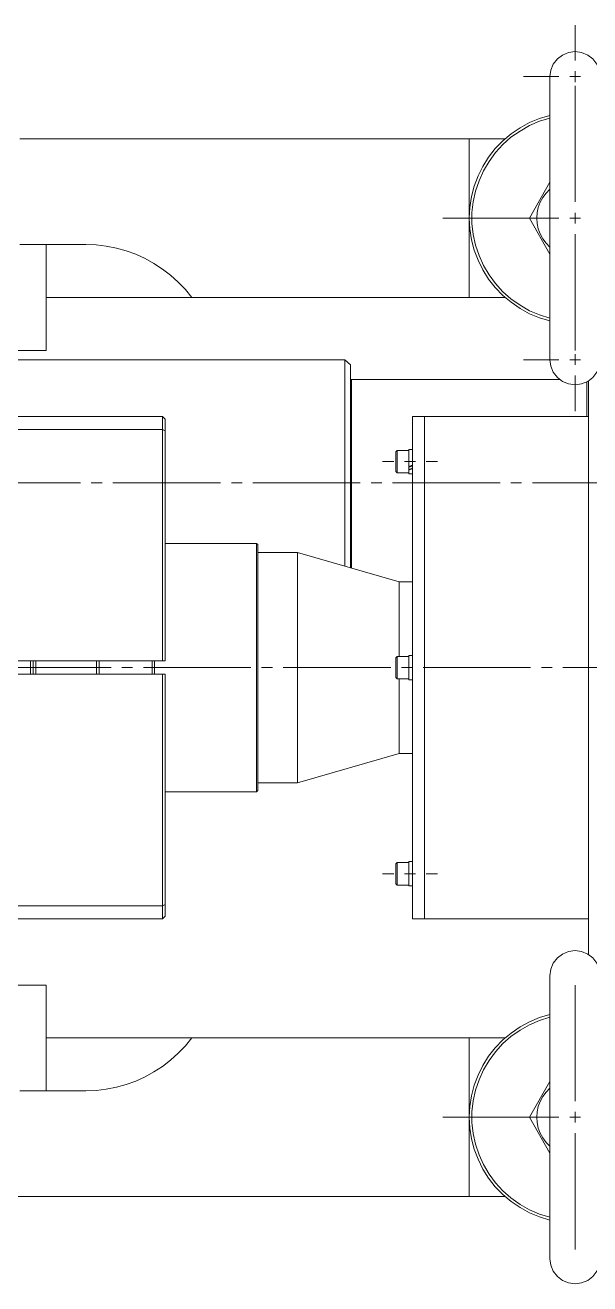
# Model space of a CAD drawing. Header units: millimetres. Extents: x 288 to 8834, y 20 to 9668.
# Drawn here: x 3583.8 to 3797.4, y 8823.8 to 9299.8 of the extents above; entities that cross this region are included whole.
import ezdxf

# ---------------------------------------------------------------- set-up
doc = ezdxf.new("R2010")
doc.units = ezdxf.units.MM
doc.layers.add('Layer1', color=7, linetype='Continuous')

# ---------------------------------------------------------------- blocks, each defined once
blk = doc.blocks.new('BLKF087')
at = {"layer": 'Layer1', "color": 7, "linetype": 'Continuous', "lineweight": 13}
for p, q in [((3638.8, 8908.38), (3641.72, 8911.05)), ((3641.72, 8911.05), (3644.39, 8913.8)), ((3632.51, 8903.98), (3635.78, 8906.05)), ((3635.78, 8906.05), (3638.8, 8908.38)), ((3622, 8899.16), (3625.62, 8900.45)), ((3625.62, 8900.45), (3629.15, 8902.09)), ((3629.15, 8902.09), (3632.51, 8903.98)), ((3606.76, 8896.84), (3610.64, 8896.92)), ((3610.64, 8896.92), (3614.51, 8897.44)), ((3614.51, 8897.44), (3618.3, 8898.13)), ((3618.3, 8898.13), (3622, 8899.16))]:
    blk.add_line(p, q, dxfattribs=at)
blk = doc.blocks.new('BLKF089')
at = {"layer": 'Layer1', "color": 7, "linetype": 'Continuous', "lineweight": 13}
for p, q in [((3606.76, 9216.84), (3610.64, 9216.66)), ((3610.64, 9216.66), (3614.51, 9216.23)), ((3614.51, 9216.23), (3618.3, 9215.46)), ((3618.3, 9215.46), (3622, 9214.43)), ((3622, 9214.43), (3625.62, 9213.13)), ((3625.62, 9213.13), (3629.15, 9211.5)), ((3629.15, 9211.5), (3632.51, 9209.69)), ((3632.51, 9209.69), (3635.78, 9207.54)), ((3635.78, 9207.54), (3638.8, 9205.21)), ((3638.8, 9205.21), (3641.72, 9202.63)), ((3641.72, 9202.63), (3644.39, 9199.79))]:
    blk.add_line(p, q, dxfattribs=at)
blk = doc.blocks.new('BLKF293')
at = {"layer": 'Layer1', "color": 7, "linetype": 'Continuous', "lineweight": 13}
for p, q in [((3774.6, 9262.91), (3770.98, 9260.93)), ((3778.39, 9264.46), (3774.6, 9262.91)), ((3782.26, 9265.66), (3778.39, 9264.46)), ((3767.62, 9258.69), (3764.44, 9256.02)), ((3770.98, 9260.93), (3767.62, 9258.69)), ((3761.6, 9253.09), (3759.1, 9249.82)), ((3764.44, 9256.02), (3761.6, 9253.09)), ((3759.1, 9249.82), (3756.94, 9246.37)), ((3756.94, 9246.37), (3755.14, 9242.76)), ((3753.67, 9238.88), (3752.64, 9234.92)), ((3755.14, 9242.76), (3753.67, 9238.88)), ((3752.64, 9234.92), (3752.04, 9230.87)), ((3752.04, 9230.87), (3751.78, 9226.83)), ((3751.78, 9226.83), (3752.04, 9222.69)), ((3752.04, 9222.69), (3752.64, 9218.64)), ((3752.64, 9218.64), (3753.67, 9214.68)), ((3753.67, 9214.68), (3755.14, 9210.89)), ((3755.14, 9210.89), (3756.94, 9207.19)), ((3756.94, 9207.19), (3759.1, 9203.75)), ((3759.1, 9203.75), (3761.6, 9200.56)), ((3761.6, 9200.56), (3764.44, 9197.55)), ((3764.44, 9197.55), (3767.62, 9194.96)), ((3767.62, 9194.96), (3770.98, 9192.64)), ((3770.98, 9192.64), (3774.6, 9190.66)), ((3774.6, 9190.66), (3778.39, 9189.11))]:
    blk.add_line(p, q, dxfattribs=at)
blk = doc.blocks.new('BLKF295')
at = {"layer": 'Layer1', "color": 7, "linetype": 'Continuous', "lineweight": 13}
for p, q in [((3778.3, 9263.42), (3774.51, 9261.79)), ((3782.26, 9264.63), (3778.3, 9263.42)), ((3767.54, 9257.4), (3764.44, 9254.64)), ((3770.98, 9259.72), (3767.54, 9257.4)), ((3774.51, 9261.79), (3770.98, 9259.72)), ((3764.44, 9254.64), (3761.68, 9251.63)), ((3759.27, 9248.27), (3757.12, 9244.74)), ((3761.68, 9251.63), (3759.27, 9248.27)), ((3757.12, 9244.74), (3755.48, 9240.95)), ((3755.48, 9240.95), (3754.19, 9236.99)), ((3754.19, 9236.99), (3753.24, 9232.94)), ((3753.24, 9232.94), (3752.81, 9228.89)), ((3752.81, 9228.89), (3752.81, 9224.76)), ((3752.81, 9224.76), (3753.24, 9220.63)), ((3753.24, 9220.63), (3754.19, 9216.58)), ((3754.19, 9216.58), (3755.48, 9212.62)), ((3755.48, 9212.62), (3757.12, 9208.91)), ((3757.12, 9208.91), (3759.27, 9205.3)), ((3759.27, 9205.3), (3761.68, 9202.02)), ((3761.68, 9202.02), (3764.44, 9198.92)), ((3764.44, 9198.92), (3767.54, 9196.26)), ((3767.54, 9196.26), (3770.98, 9193.84)), ((3770.98, 9193.84), (3774.51, 9191.78)), ((3774.51, 9191.78), (3778.3, 9190.23))]:
    blk.add_line(p, q, dxfattribs=at)
blk = doc.blocks.new('BLKF298')
at = {"layer": 'Layer1', "color": 7, "linetype": 'Continuous', "lineweight": 13}
for p, q in [((3779.59, 9234.66), (3778.56, 9232.85)), ((3780.8, 9236.3), (3779.59, 9234.66)), ((3782.26, 9237.76), (3780.8, 9236.3)), ((3777.44, 9228.89), (3777.27, 9226.83)), ((3777.87, 9230.87), (3777.44, 9228.89)), ((3778.56, 9232.85), (3777.87, 9230.87)), ((3777.27, 9226.83), (3777.44, 9224.76)), ((3777.44, 9224.76), (3777.87, 9222.69)), ((3777.87, 9222.69), (3778.56, 9220.8)), ((3778.56, 9220.8), (3779.59, 9218.99)), ((3779.59, 9218.99), (3780.8, 9217.27))]:
    blk.add_line(p, q, dxfattribs=at)
blk = doc.blocks.new('BLKF299')
at = {"layer": 'Layer1', "color": 7, "linetype": 'Continuous', "lineweight": 13}
for p, q in [((3785.1, 9287.02), (3783.55, 9285.04)), ((3787, 9288.48), (3785.1, 9287.02)), ((3789.32, 9289.43), (3787, 9288.48)), ((3791.82, 9289.78), (3789.32, 9289.43)), ((3794.23, 9289.43), (3791.82, 9289.78)), ((3796.56, 9288.48), (3794.23, 9289.43)), ((3798.54, 9287.02), (3796.56, 9288.48)), ((3800, 9285.04), (3798.54, 9287.02)), ((3783.55, 9285.04), (3782.61, 9282.71)), ((3800.95, 9282.71), (3800, 9285.04)), ((3801.29, 9280.3), (3800.95, 9282.71))]:
    blk.add_line(p, q, dxfattribs=at)
blk = doc.blocks.new('BLKF300')
at = {"layer": 'Layer1', "color": 7, "linetype": 'Continuous', "lineweight": 13}
for p, q in [((3782.26, 9173.26), (3782.61, 9170.85)), ((3800.95, 9170.85), (3801.29, 9173.26)), ((3782.61, 9170.85), (3783.55, 9168.53)), ((3783.55, 9168.53), (3785.1, 9166.55)), ((3798.54, 9166.55), (3800, 9168.53)), ((3800, 9168.53), (3800.95, 9170.85)), ((3785.1, 9166.55), (3787, 9165.08)), ((3787, 9165.08), (3789.32, 9164.13)), ((3789.32, 9164.13), (3791.82, 9163.79)), ((3791.82, 9163.79), (3794.23, 9164.13)), ((3794.23, 9164.13), (3796.56, 9165.08)), ((3796.56, 9165.08), (3798.54, 9166.55))]:
    blk.add_line(p, q, dxfattribs=at)
blk = doc.blocks.new('BLKF301')
at = {"layer": 'Layer1', "color": 7, "linetype": 'Continuous', "lineweight": 13}
for p, q in [((3778.39, 8924.48), (3774.6, 8922.93)), ((3782.26, 8925.68), (3778.39, 8924.48)), ((3770.98, 8920.95), (3767.62, 8918.62)), ((3774.6, 8922.93), (3770.98, 8920.95)), ((3764.44, 8916.04), (3761.6, 8913.11)), ((3767.62, 8918.62), (3764.44, 8916.04)), ((3759.1, 8909.84), (3756.94, 8906.39)), ((3761.6, 8913.11), (3759.1, 8909.84)), ((3756.94, 8906.39), (3755.14, 8902.69)), ((3755.14, 8902.69), (3753.67, 8898.9)), ((3753.67, 8898.9), (3752.64, 8894.94)), ((3752.04, 8890.89), (3751.78, 8886.85)), ((3752.64, 8894.94), (3752.04, 8890.89)), ((3751.78, 8886.85), (3752.04, 8882.71)), ((3752.04, 8882.71), (3752.64, 8878.67)), ((3752.64, 8878.67), (3753.67, 8874.7)), ((3753.67, 8874.7), (3755.14, 8870.92)), ((3755.14, 8870.92), (3756.94, 8867.21)), ((3756.94, 8867.21), (3759.1, 8863.77)), ((3759.1, 8863.77), (3761.6, 8860.5)), ((3761.6, 8860.5), (3764.44, 8857.57)), ((3764.44, 8857.57), (3767.62, 8854.98)), ((3767.62, 8854.98), (3770.98, 8852.66)), ((3770.98, 8852.66), (3774.6, 8850.68)), ((3774.6, 8850.68), (3778.39, 8849.13))]:
    blk.add_line(p, q, dxfattribs=at)
blk = doc.blocks.new('BLKF303')
at = {"layer": 'Layer1', "color": 7, "linetype": 'Continuous', "lineweight": 13}
for p, q in [((3782.26, 8924.65), (3778.3, 8923.45)), ((3770.98, 8919.74), (3767.54, 8917.33)), ((3774.51, 8921.81), (3770.98, 8919.74)), ((3778.3, 8923.45), (3774.51, 8921.81)), ((3764.44, 8914.66), (3761.68, 8911.56)), ((3767.54, 8917.33), (3764.44, 8914.66)), ((3761.68, 8911.56), (3759.27, 8908.29)), ((3759.27, 8908.29), (3757.12, 8904.67)), ((3755.48, 8900.97), (3754.19, 8897.01)), ((3757.12, 8904.67), (3755.48, 8900.97)), ((3754.19, 8897.01), (3753.24, 8892.96)), ((3753.24, 8892.96), (3752.81, 8888.83)), ((3752.81, 8888.83), (3752.81, 8884.78)), ((3752.81, 8884.78), (3753.24, 8880.65)), ((3753.24, 8880.65), (3754.19, 8876.6)), ((3754.19, 8876.6), (3755.48, 8872.64)), ((3755.48, 8872.64), (3757.12, 8868.94)), ((3757.12, 8868.94), (3759.27, 8865.32)), ((3759.27, 8865.32), (3761.68, 8862.05)), ((3761.68, 8862.05), (3764.44, 8858.95)), ((3764.44, 8858.95), (3767.54, 8856.28)), ((3767.54, 8856.28), (3770.98, 8853.87)), ((3770.98, 8853.87), (3774.51, 8851.8)), ((3774.51, 8851.8), (3778.3, 8850.16))]:
    blk.add_line(p, q, dxfattribs=at)
blk = doc.blocks.new('BLKF306')
at = {"layer": 'Layer1', "color": 7, "linetype": 'Continuous', "lineweight": 13}
for p, q in [((3780.8, 8896.32), (3779.59, 8894.68)), ((3782.26, 8897.78), (3780.8, 8896.32)), ((3777.87, 8890.89), (3777.44, 8888.83)), ((3778.56, 8892.79), (3777.87, 8890.89)), ((3779.59, 8894.68), (3778.56, 8892.79)), ((3777.44, 8888.83), (3777.27, 8886.85)), ((3777.27, 8886.85), (3777.44, 8884.78)), ((3777.44, 8884.78), (3777.87, 8882.71)), ((3777.87, 8882.71), (3778.56, 8880.82)), ((3778.56, 8880.82), (3779.59, 8879.01)), ((3779.59, 8879.01), (3780.8, 8877.29))]:
    blk.add_line(p, q, dxfattribs=at)
blk = doc.blocks.new('BLKF307')
at = {"layer": 'Layer1', "color": 7, "linetype": 'Continuous', "lineweight": 13}
for p, q in [((3782.26, 8833.28), (3782.61, 8830.87)), ((3782.61, 8830.87), (3783.55, 8828.55)), ((3800, 8828.55), (3800.95, 8830.87)), ((3783.55, 8828.55), (3785.1, 8826.57)), ((3785.1, 8826.57), (3787, 8825.1)), ((3787, 8825.1), (3789.32, 8824.16)), ((3794.23, 8824.16), (3796.56, 8825.1)), ((3796.56, 8825.1), (3798.54, 8826.57)), ((3798.54, 8826.57), (3800, 8828.55)), ((3789.32, 8824.16), (3791.82, 8823.81)), ((3791.82, 8823.81), (3794.23, 8824.16))]:
    blk.add_line(p, q, dxfattribs=at)
blk = doc.blocks.new('BLKF308')
at = {"layer": 'Layer1', "color": 7, "linetype": 'Continuous', "lineweight": 13}
for p, q in [((3787, 8948.5), (3785.1, 8947.04)), ((3789.32, 8949.45), (3787, 8948.5)), ((3791.82, 8949.8), (3789.32, 8949.45)), ((3794.23, 8949.45), (3791.82, 8949.8)), ((3796.56, 8948.5), (3794.23, 8949.45)), ((3798.54, 8947.04), (3796.56, 8948.5)), ((3783.55, 8945.06), (3782.61, 8942.74)), ((3785.1, 8947.04), (3783.55, 8945.06)), ((3800, 8945.06), (3798.54, 8947.04)), ((3800.95, 8942.74), (3800, 8945.06)), ((3782.61, 8942.74), (3782.26, 8940.32)), ((3801.29, 8940.32), (3800.95, 8942.74))]:
    blk.add_line(p, q, dxfattribs=at)
blk = doc.blocks.new('BLKF664')
at = {"layer": 'Layer1', "color": 7, "linetype": 'Continuous', "lineweight": 13}
for p, q in [((3728.96, 9131.67), (3729.13, 9131.67)), ((3729.13, 9131.67), (3729.22, 9131.76)), ((3729.22, 9131.76), (3729.3, 9131.76)), ((3729.3, 9131.76), (3729.39, 9131.84)), ((3729.39, 9131.84), (3729.56, 9131.84)), ((3729.56, 9131.84), (3729.65, 9131.93)), ((3729.65, 9131.93), (3729.73, 9131.93)), ((3729.73, 9131.93), (3729.82, 9132.01)), ((3729.82, 9132.01), (3729.99, 9132.01)), ((3729.99, 9132.01), (3730.08, 9132.1)), ((3730.08, 9132.1), (3730.16, 9132.1))]:
    blk.add_line(p, q, dxfattribs=at)
blk = doc.blocks.new('BLKF665')
at = {"layer": 'Layer1', "color": 7, "linetype": 'Continuous', "lineweight": 13}
for p, q in [((3728.96, 9132.7), (3729.13, 9132.79)), ((3729.13, 9132.79), (3729.22, 9132.79)), ((3729.22, 9132.79), (3729.3, 9132.88)), ((3729.3, 9132.88), (3729.39, 9132.96)), ((3729.39, 9132.96), (3729.56, 9132.96)), ((3729.56, 9132.96), (3729.65, 9133.05)), ((3729.65, 9133.05), (3729.73, 9133.05)), ((3729.73, 9133.05), (3729.82, 9133.13)), ((3729.82, 9133.13), (3729.99, 9133.22)), ((3729.99, 9133.22), (3730.08, 9133.22)), ((3730.08, 9133.22), (3730.16, 9133.31))]:
    blk.add_line(p, q, dxfattribs=at)
blk = doc.blocks.new('BLKF666')
at = {"layer": 'Layer1', "color": 7, "linetype": 'Continuous', "lineweight": 13}
for p, q in [((3728.96, 9132.7), (3729.13, 9132.79)), ((3729.13, 9132.79), (3729.3, 9132.79)), ((3729.3, 9132.79), (3729.39, 9132.88)), ((3729.39, 9132.88), (3729.56, 9132.88)), ((3729.56, 9132.88), (3729.65, 9132.96)), ((3729.65, 9132.96), (3729.73, 9132.96)), ((3729.73, 9132.96), (3729.82, 9133.05)), ((3729.82, 9133.05), (3729.99, 9133.05)), ((3729.99, 9133.05), (3730.08, 9133.13)), ((3730.08, 9133.13), (3730.16, 9133.13))]:
    blk.add_line(p, q, dxfattribs=at)
blk = doc.blocks.new('BLKF026')
at = {"layer": 'Layer1', "color": 7, "linetype": 'Continuous', "lineweight": 13}
for p, q in [((3791.82, 9286.42), (3791.82, 9299.76)), ((3782.61, 9282.71), (3782.26, 9280.3)), ((3791.82, 9278.24), (3791.82, 9282.37)), ((3772.27, 9280.3), (3785.71, 9280.3)), ((3782.26, 9173.26), (3782.26, 9280.3)), ((3789.75, 9280.3), (3793.8, 9280.3)), ((3791.82, 9232.94), (3791.82, 9276.77)), ((3791.82, 9260.75), (3791.82, 9274.19)), ((3581.79, 9256.79), (3765.3, 9256.79)), ((3751.78, 9256.79), (3751.78, 9196.77)), ((3782.26, 9240.35), (3774.51, 9226.83)), ((3791.82, 9224.76), (3791.82, 9228.81)), ((3785.71, 9226.83), (3741.79, 9226.83)), ((3774.51, 9226.83), (3782.26, 9213.22)), ((3789.75, 9226.83), (3793.8, 9226.83)), ((3791.82, 9220.71), (3791.82, 9176.79)), ((3581.79, 9216.84), (3606.76, 9216.84)), ((3591.78, 9176.79), (3591.78, 9216.84)), ((3780.8, 9217.27), (3782.26, 9215.8)), ((3591.78, 9196.77), (3765.3, 9196.77)), ((3644.39, 9199.79), (3646.8, 9196.77)), ((3791.82, 9179.38), (3791.82, 9192.81)), ((3778.3, 9190.23), (3782.26, 9188.94)), ((3778.39, 9189.11), (3782.26, 9187.9)), ((3577.83, 9176.79), (3591.78, 9176.79)), ((3704.76, 9173.26), (3579.29, 9173.26)), ((3706.83, 9171.28), (3704.76, 9173.26)), ((3704.76, 9173.26), (3704.76, 9095.16)), ((3772.27, 9173.26), (3785.71, 9173.26)), ((3789.75, 9173.26), (3793.8, 9173.26)), ((3791.82, 9171.28), (3791.82, 9175.33)), ((3706.83, 9094.55), (3706.83, 9171.28)), ((3791.82, 9153.8), (3791.82, 9167.23)), ((3707.26, 9165.77), (3706.83, 9165.34)), ((3707.26, 9094.47), (3707.26, 9165.77)), ((3785.97, 9165.77), (3707.26, 9165.77)), ((3796.3, 9151.82), (3796.3, 9164.91)), ((3796.82, 8948.42), (3796.82, 9165.25)), ((3541.83, 9151.82), (3635.78, 9151.82)), ((3635.78, 9151.82), (3635.78, 9059.33)), ((3635.78, 9151.82), (3636.82, 9150.79)), ((3636.82, 9059.33), (3636.82, 9150.79)), ((3734.81, 9151.82), (3730.25, 9151.82)), ((3730.25, 9151.82), (3730.25, 8961.77)), ((3734.81, 8961.77), (3734.81, 9151.82)), ((3796.82, 9151.82), (3734.81, 9151.82)), ((3734.81, 9151.82), (3734.81, 8961.77)), ((3635.78, 9146.83), (3541.83, 9146.83)), ((3636.82, 9146.39), (3635.78, 9146.83)), ((3724.48, 9138.99), (3723.96, 9138.47)), ((3723.96, 9130.98), (3723.96, 9138.47)), ((3724.48, 9138.99), (3724.48, 9130.46)), ((3728.96, 9138.99), (3724.48, 9138.99)), ((3728.96, 9139.33), (3728.96, 9132.7)), ((3730.25, 9139.33), (3728.96, 9139.33)), ((3718.97, 9134.77), (3723.27, 9134.77)), ((3727.32, 9134.77), (3731.46, 9134.77)), ((3735.5, 9134.77), (3739.81, 9134.77)), ((3723.96, 9130.98), (3724.48, 9130.46)), ((3724.48, 9130.46), (3728.96, 9130.46)), ((3728.96, 9131.84), (3728.96, 9132.7)), ((3728.96, 9131.84), (3728.96, 9130.12)), ((3728.96, 9130.12), (3730.25, 9130.12)), ((3730.16, 9133.31), (3730.25, 9133.31)), ((3730.16, 9133.13), (3730.25, 9133.22)), ((3730.16, 9132.1), (3730.25, 9132.19)), ((3564.14, 9126.76), (3604.78, 9126.76)), ((3608.83, 9126.76), (3612.96, 9126.76)), ((3617.01, 9126.76), (3657.66, 9126.76)), ((3661.79, 9126.76), (3665.84, 9126.76)), ((3669.88, 9126.76), (3710.53, 9126.76)), ((3714.66, 9126.76), (3718.71, 9126.76)), ((3722.76, 9126.76), (3763.49, 9126.76)), ((3767.54, 9126.76), (3771.58, 9126.76)), ((3775.63, 9126.76), (3816.36, 9126.76)), ((3671.26, 9103.77), (3636.82, 9103.77)), ((3671.26, 9009.82), (3671.26, 9103.77)), ((3671.78, 9103.34), (3671.26, 9103.77)), ((3671.78, 9103.34), (3671.78, 9010.33)), ((3686.76, 9100.32), (3671.78, 9100.32)), ((3686.76, 9100.32), (3686.76, 9013.26)), ((3725.25, 9089.3), (3686.76, 9100.32)), ((3725.25, 9061.06), (3725.25, 9089.3)), ((3730.25, 9089.3), (3725.25, 9089.3)), ((3636.82, 9059.33), (3578.77, 9059.33)), ((3585.84, 9054.34), (3585.84, 9059.33)), ((3586.78, 9059.33), (3586.78, 9054.34)), ((3586.78, 9054.34), (3586.78, 9059.33)), ((3587.82, 9059.33), (3587.82, 9054.34)), ((3610.81, 9054.34), (3610.81, 9059.33)), ((3611.76, 9059.33), (3611.76, 9054.34)), ((3631.82, 9054.34), (3631.82, 9059.33)), ((3632.77, 9059.33), (3632.77, 9054.34)), ((3724.48, 9061.06), (3723.96, 9060.54)), ((3723.96, 9060.54), (3723.96, 9053.05)), ((3724.48, 9061.06), (3724.48, 9052.53)), ((3728.96, 9061.06), (3724.48, 9061.06)), ((3728.96, 9061.4), (3728.96, 9052.19)), ((3730.25, 9061.4), (3728.96, 9061.4)), ((3575.59, 9056.84), (3616.32, 9056.84)), ((3636.82, 9054.34), (3578.77, 9054.34)), ((3620.37, 9056.84), (3624.42, 9056.84)), ((3628.55, 9056.84), (3669.19, 9056.84)), ((3635.78, 8961.77), (3635.78, 9054.34)), ((3636.82, 8962.8), (3636.82, 9054.34)), ((3673.24, 9056.84), (3677.38, 9056.84)), ((3681.42, 9056.84), (3722.07, 9056.84)), ((3723.96, 9053.05), (3724.48, 9052.53)), ((3726.2, 9056.84), (3730.25, 9056.84)), ((3734.3, 9056.84), (3774.94, 9056.84)), ((3779.08, 9056.84), (3783.12, 9056.84)), ((3787.17, 9056.84), (3827.9, 9056.84)), ((3724.48, 9052.53), (3728.96, 9052.53)), ((3725.25, 9024.29), (3725.25, 9052.53)), ((3728.96, 9052.19), (3729.3, 9052.19)), ((3729.3, 9052.19), (3729.39, 9052.27)), ((3729.39, 9052.27), (3730.25, 9052.27)), ((3729.65, 9052.27), (3729.91, 9052.27)), ((3729.91, 9052.27), (3729.99, 9052.19)), ((3729.99, 9052.19), (3730.25, 9052.19)), ((3686.76, 9013.26), (3725.25, 9024.29)), ((3725.25, 9024.29), (3730.25, 9024.29)), ((3636.82, 9009.82), (3671.26, 9009.82)), ((3671.26, 9009.82), (3671.78, 9010.33)), ((3671.78, 9013.26), (3686.76, 9013.26)), ((3724.48, 8983.12), (3723.96, 8982.61)), ((3723.96, 8982.61), (3723.96, 8975.11)), ((3724.48, 8983.12), (3724.48, 8974.6)), ((3728.96, 8983.12), (3724.48, 8983.12)), ((3728.96, 8983.47), (3728.96, 8974.25)), ((3730.25, 8983.47), (3728.96, 8983.47)), ((3718.97, 8978.9), (3723.27, 8978.9)), ((3727.32, 8978.9), (3731.46, 8978.9)), ((3735.5, 8978.9), (3739.81, 8978.9)), ((3723.96, 8975.11), (3724.48, 8974.6)), ((3724.48, 8974.6), (3728.96, 8974.6)), ((3728.96, 8974.25), (3730.25, 8974.25)), ((3635.78, 8966.76), (3636.82, 8967.19)), ((3541.83, 8966.76), (3635.78, 8966.76)), ((3636.82, 8962.8), (3635.78, 8961.77)), ((3635.78, 8961.77), (3541.83, 8961.77)), ((3730.25, 8961.77), (3734.81, 8961.77)), ((3734.81, 8961.77), (3796.82, 8961.77)), ((3782.26, 8940.32), (3782.26, 8833.28)), ((3577.83, 8936.79), (3591.78, 8936.79)), ((3591.78, 8896.84), (3591.78, 8936.79)), ((3791.82, 8892.87), (3791.82, 8936.79)), ((3591.78, 8916.81), (3765.3, 8916.81)), ((3644.39, 8913.8), (3646.8, 8916.81)), ((3751.78, 8856.79), (3751.78, 8916.81)), ((3782.26, 8900.37), (3774.51, 8886.85)), ((3581.79, 8896.84), (3606.76, 8896.84)), ((3785.71, 8886.85), (3741.79, 8886.85)), ((3774.51, 8886.85), (3782.26, 8873.24)), ((3789.75, 8886.85), (3793.8, 8886.85)), ((3791.82, 8884.78), (3791.82, 8888.83)), ((3780.8, 8877.29), (3782.26, 8875.82)), ((3791.82, 8880.73), (3791.82, 8836.81)), ((3579.81, 8856.79), (3765.3, 8856.79)), ((3778.3, 8850.16), (3782.26, 8848.96)), ((3778.39, 8849.13), (3782.26, 8847.92))]:
    blk.add_line(p, q, dxfattribs=at)
for name in ['BLKF299', 'BLKF293', 'BLKF295', 'BLKF298', 'BLKF089', 'BLKF300', 'BLKF665', 'BLKF666', 'BLKF664', 'BLKF308', 'BLKF301', 'BLKF303', 'BLKF087', 'BLKF306', 'BLKF307']:
    blk.add_blockref(name, (0, 0), dxfattribs=at)

msp = doc.modelspace()

# ---------------------------------------------------------------- block references
at = {"layer": 'Layer1', "color": 7, "linetype": 'Continuous', "lineweight": 13}
msp.add_blockref('BLKF026', (0, 0), dxfattribs=at)

doc.saveas('drawing.dxf')
